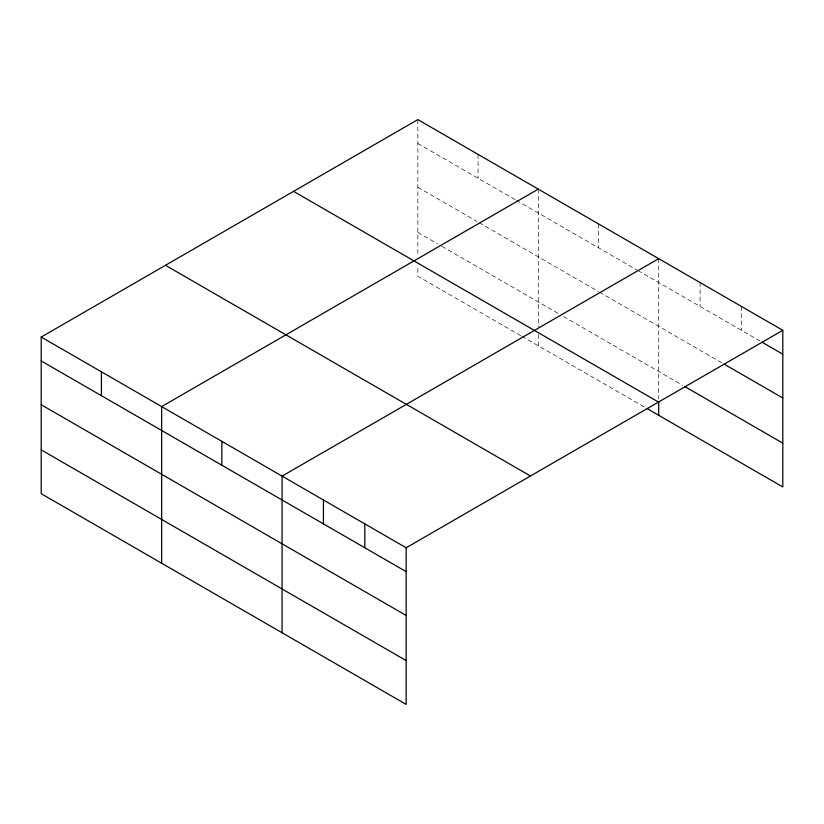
<?xml version="1.0" encoding="UTF-8"?>
<svg xmlns="http://www.w3.org/2000/svg" width="824" height="824" viewBox="0 0 824 824"><rect width="100%" height="100%" fill="white"/><g stroke="black" fill="none" stroke-linecap="round" stroke-linejoin="round"><path stroke-width="0.62" stroke-dasharray="4.12 3.09" d="M417.84 143.479L515.288 199.738M516.38 200.366L636.818 269.901M637.91 270.54L759.944 340.992M417.84 187.295L476.962 221.429M479.156 222.686L598.492 291.593M599.594 292.221L721.845 362.807M417.84 232.43L437.554 243.811M441.932 246.335L559.084 313.975M563.462 316.498L682.663 385.323M520.758 335.656L417.84 276.246L417.84 266.224M521.86 336.295L645.573 407.726M741.435 306.425L741.435 330.311M700.081 282.55L700.081 306.425M658.716 258.664L658.716 399.032M598.492 223.901L598.492 247.777M538.278 189.129L538.278 326.994M538.278 334.513L538.278 345.771M478.064 154.366L478.064 178.242M417.84 119.604L417.84 256.213"/><path stroke-width="1.24" d="M782.8 330.311L417.84 119.604L41.2 337.047L41.2 493.689L406.16 704.396L406.16 547.754L782.8 330.311L782.8 486.953L646.675 408.354M538.278 189.129L161.638 406.582L161.638 563.225M658.716 258.664L282.076 476.118L282.076 632.76M762.118 342.248L782.8 354.186M724.018 364.064L782.8 398.002M684.837 386.58L782.8 443.137M293.55 191.364L658.51 402.061M165.49 265.297L530.45 476.004M41.2 337.047L406.16 547.754M41.2 360.933L406.16 571.64M41.2 404.738L406.16 615.446M41.2 449.883L406.16 660.591M658.716 401.535L658.716 415.306M364.795 523.879L364.795 547.754M323.43 500.003L323.43 523.879M221.852 441.355L221.852 465.23M101.414 371.82L101.414 395.695"/></g></svg>
